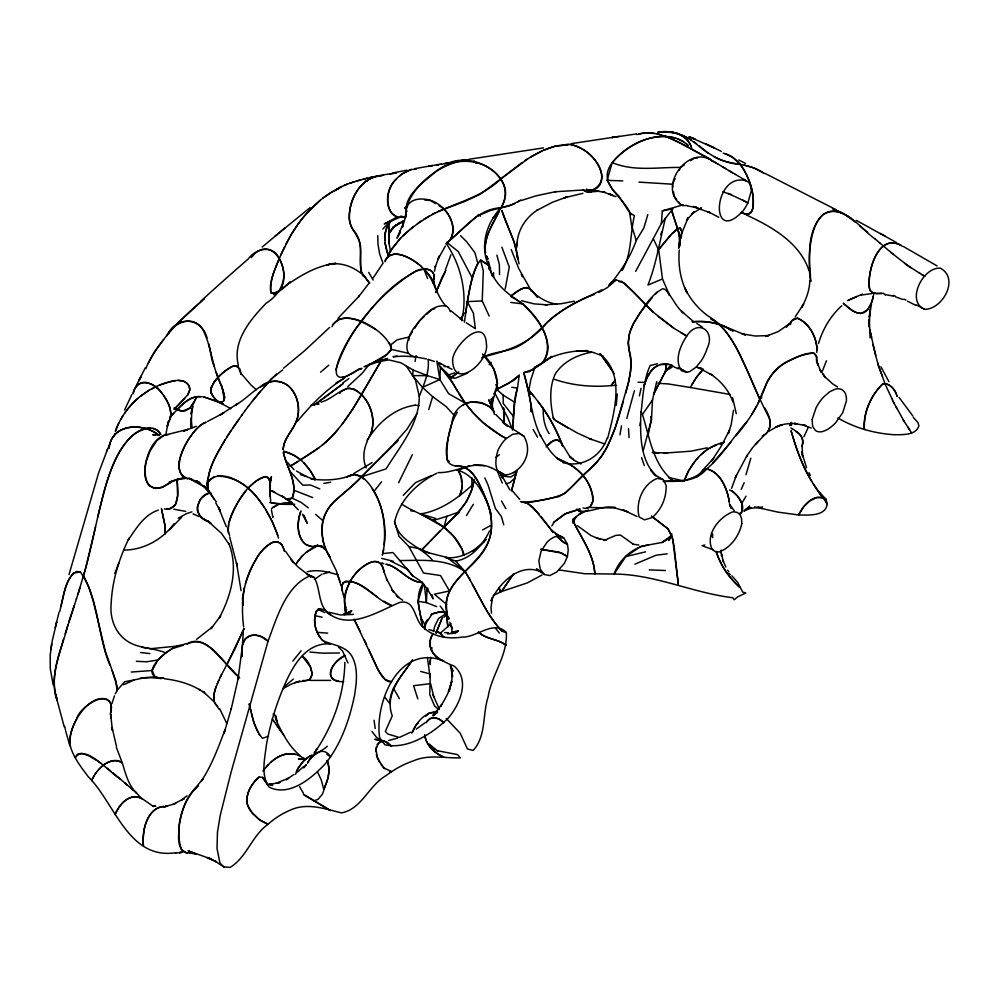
<?xml version="1.0" encoding="UTF-8"?>
<svg xmlns="http://www.w3.org/2000/svg" width="999" height="999" viewBox="0 0 999 999"><rect width="100%" height="100%" fill="white"/><g stroke="black" fill="none" stroke-linecap="round" stroke-linejoin="round"><path stroke-width="1.5" d="M345.279 613.636L345.279 603.421L345.729 611.625C340.959 591.92 353.221 568.144 372.777 561.738A24.163 13.949 -60 0 1 380.419 563.399L382.167 565.359L383.991 570.704M746.016 496.216L741.82 503.371L741.807 512.162L739.26 513.573M243.656 626.96C240.747 604.045 242.757 580.257 255.532 560.402C259.653 550.012 279.945 529.97 284.353 551.286M285.427 551.136L293.606 562.649L291.034 559.552L297.914 566.858L311.051 577.135L306.73 573.813L313.986 577.31C321.241 588.935 317.133 606.368 330.519 614.835L324.85 609.877L317.932 609.365C311.488 619.055 315.384 632.13 322.452 640.384C332.43 645.366 345.442 645.479 351.848 656.131C358.441 668.094 356.543 682.467 354.545 695.404C349.5 719.43 341.333 743.606 325.936 763.049C312.675 777.459 289.498 797.514 269.018 787.037C260.589 774.799 264.81 758.628 266.408 744.867C269.655 726.585 274.95 708.678 281.868 691.445C290.422 670.504 303.646 642.045 330.519 643.905L325.911 642.919C315.796 636.226 312.237 622.24 316.196 611.076L319.18 608.778L324.663 609.79C346.341 632.667 376.935 611.85 399.775 602.434C416.096 598.876 413.786 620.804 423.826 627.809C433.928 637.2 448.763 639.123 461.938 637.112C476.698 637.749 493.818 619.343 506.306 632.517C507.854 655.469 491.52 674.687 488.086 697.052C482.342 714.61 486.413 735.926 473.201 750.424L467.432 748.975L460.227 733.266L446.228 718.468M729.332 502.959C727.996 489.635 720.816 472.452 706.693 468.893L702.559 470.354L701.46 472.652M870.117 337.924L869.28 318.868L869.03 326.885L870.104 309.802L869.292 317.158L871.503 303.958M406.193 211.863C406.506 195.192 429.283 196.915 438.861 204.658C450.574 212.188 459.115 232.193 447.227 242.957M475.387 328.746L473.376 313.112L467.27 301.611C470.142 287.537 471.503 271.691 480.544 260.077L488.261 264.885L492.819 276.598M388.998 243.793L388.786 226.898L389.947 221.328M802.11 446.665L802.709 456.693L801.573 451.798L806.53 467.707M375.999 751.635L376.386 746.69M791.42 425.462L791.495 422.465M241.658 656.53L243.294 632.404M666.483 363.599L665.534 371.278L664.16 374.363M191.883 408.903L191.159 427.959L190.909 418.206L192.095 427.659M344.88 662.312C344.218 694.879 332.717 726.76 314.123 753.358L317.108 748.9L315.659 750.699M388.786 226.923L388.948 242.994M384.752 239.997L385.027 233.042L387.212 226.611L390.359 221.179M341.233 586.251L336.251 570.541L327.784 553.421L329.932 557.017C323.039 547.415 321.403 535.127 322.315 523.613C325.574 501.848 348.526 492.207 361.476 476.798L386.101 468.856C399.912 446.453 419.168 424.25 419.293 396.466C423.726 384.403 429.558 372.964 428.171 359.715M436.7 606.643L426.398 602.597L427.147 588.349M405.232 217.894L406.118 211.488M458.366 392.782C469.955 411.863 486.388 428.209 506.306 438.499L503.896 441.009A22.39 12.925 -60 0 0 497.814 450.761C484.802 496.878 542.157 468.306 523.926 436.238L519.33 433.429L512.737 434.253L506.306 438.499L501.698 436.076L483.154 422.777L473.101 412.837L465.147 403.072L448.613 393.668L439.86 379.52L440.397 366.858L437.55 362.2M430.07 676.81L427.335 657.342M512.724 428.271C513.823 414.76 513.274 400.774 517.532 387.799L519.23 375.262L508.491 383.404L495.417 389.972L497.839 390.384L503.059 395.055L514.66 402.247L512.662 430.057L507.942 418.119L494.78 393.057M430.082 676.91L430.219 674.013L420.591 671.403M504.008 422.977L503.521 407.767M656.718 381.618L652.509 400L651.46 419.468L647.876 436.113M408.928 339.997L409.091 337.05L412.225 332.105M489.185 316.046L482.23 300.961L483.304 270.929L480.544 260.077L488.436 265.309L492.507 276.286M681.718 233.554L681.768 232.792M433.941 279.345C436.288 267.158 420.154 266.858 413.324 272.764C391.246 284.64 374.313 303.783 359.815 323.851C347.465 335.976 313.798 400 359.528 368.868M663.136 479.557L657.379 478.371C642.832 483.891 635.227 502.522 639.198 517.045L644.542 519.88L652.047 517.607C661.5 509.79 666.633 497.465 666.108 485.264L663.136 479.557L656.131 475.574L650.649 470.054L655.819 475.786C640.247 459.865 640.122 435.539 640.821 414.672C642.894 398.226 643.269 380.619 650.187 365.484L657.592 363.773M211.126 389.685L211.201 388.574M679.57 245.742L679.208 234.365L671.54 209.615M492.07 409.665L492.907 397.103L492.032 401.386M516.833 247.24L517.145 242.807L516.945 244.967C517.345 230.482 525.636 217.42 537.762 209.827L537.075 210.252L552.547 202.21L567.095 196.915L564.098 197.877L582.904 193.307M816.658 359.677L816.857 356.88L813.636 353.022C795.104 355.107 775.449 365.11 766.757 382.43C760.364 402.222 749.487 420.129 735.913 435.839M809.827 280.632C809.602 290.047 806.243 299.076 801.772 307.267L803.646 303.996L795.254 316.795M433.891 279.545C436.051 264.623 418.144 268.731 410.714 274.238C376.923 296.79 348.264 330.819 335.851 369.792M679.919 244.243L679.969 242.707M635.689 271.328L661.388 223.489L662.362 210.851L683.204 204.807M429.995 663.548L430.319 659.74M430.07 664.597L430.669 657.317M679.27 250.087C677.996 265.01 680.381 279.72 687.087 292.969L685.002 288.112C689.984 299.213 698.626 309.153 708.066 315.984C723.626 325.087 733.041 340.846 740.946 356.518C750.249 377.172 758.778 398.139 769.317 418.169C771.99 424.75 769.068 433.379 762.274 436.001M666.208 363.624L665.534 371.278L653.621 394.205M616.258 405.294L617.295 394.018M111.139 714.997L110.814 718.256L110.702 714.21L112.388 730.431L112.113 727.509L116.446 746.353M238.049 679.145L242.507 645.104L245.167 639.16L249.812 635.776L255.195 634.989L261.563 636.838L268.007 641.283L230.931 772.814L220.267 815.246L217.457 832.204L217.02 848.463L219.992 863.136L223.863 866.932L230.145 867.394C246.915 857.192 251.91 835.651 268.007 824.312C274.45 818.418 281.968 813.686 290.01 810.239C306.98 802.259 324.85 808.878 341.533 812.886C361.85 809.028 368.768 785.514 385.789 775.786C394.193 769.517 403.384 764.173 413.374 760.876C428.484 754.183 444.742 758.353 460.352 757.841L457.542 754.607L436.451 750.536M416.883 413.698L406.955 429.208L393.943 444.018L361.476 476.798C353.109 485.289 344.156 493.081 335.027 500.724C319.98 513.673 318.494 537.287 328.147 553.858M165.859 434.69L168.044 422.365L169.643 420.092A18.207 10.514 60 0 0 170.454 410.964C169.318 395.442 141.808 366.621 133.167 393.044M816.633 362.013L816.333 355.619L814.247 353.334C804.782 352.123 796.028 357.967 787.599 361.576C770.379 369.343 764.447 387.899 757.879 403.958M55.22 627.597L56.731 621.878L52.26 640.784L50.2 655.069L50.275 668.643L53.159 684.989M270.03 494.105L270.08 482.017L268.719 478.321L266.134 476.535C246.453 482.28 235.639 504.008 229.121 522.027M419.293 396.466L415.559 380.382L412.612 375.587L413.224 370.042L400.811 362.762L388.948 359.902L375.674 362.15L387.6 358.516L363.986 366.733M733.516 410.214L731.118 424.825L728.308 433.616L729.57 430.07L720.966 446.615L711.35 461.463M179.033 464.448L179.345 461.675M383.591 549.2L383.092 553.558L393.007 552.547L412.687 575.824L419.78 580.469L427.085 588.486L433.116 598.876L431.818 594.53M384.091 544.83C386.138 522.127 381.743 496.078 364.96 479.445C360.239 474.662 352.447 472.627 346.79 477.023M191.771 408.703L191.134 414.16L193.094 405.919M424.937 629.52L425.861 621.89L427.609 619.405M211.563 494.717L208.741 492.107C204.021 473.551 216.546 455.469 225.037 439.747M270.904 480.394L271.403 476.635L270.529 482.617M639.947 425.624L640.359 422.602M465.696 312.937L467.27 301.611L482.23 300.961M464.398 322.128C467.307 302.173 469.567 281.793 477.797 263.174L474.925 252.697L466.558 241.633L460.564 235.677M573.139 523.301L573.688 519.443L573.688 523.376L572.889 519.542L573.663 522.377M110.702 712.811L111.526 707.23L110.34 702.547C101.136 692.457 87.2 703.833 81.119 712.275C74.55 721.128 69.88 731.705 69.593 742.844C71.965 755.619 80.557 766.433 88.199 776.635C115.06 803.296 128.334 860.226 175.899 852.696M269.718 496.153L270.092 482.367L268.793 478.546L266.296 476.635C258.741 477.16 253.421 483.391 248.202 488.186C237.737 479.045 216.808 468.331 207.068 483.528L207.155 484.602M415.134 361.451L416.021 355.582M505.207 288.973L509.278 267.033L501.898 247.215M816.757 352.447C817.981 339.21 810.102 323.414 797.527 318.219L794.217 318.594L791.745 320.929L790.371 324.588M228.559 524.512L227.922 529.807L229.62 535.564M50.799 649.462L51.673 643.98M178.796 464.572L179.271 461.563M665.546 217.794C659.815 240.284 656.53 263.286 647.964 285.052L662.474 278.946L658.766 250.299L653.483 239.073M283.179 449.538C283.916 437.15 294.955 428.896 297.702 417.045C300.037 405.457 296.653 392.395 287.075 384.952C279.47 380.007 268.294 379.595 261.463 386.101M720.729 552.634L721.128 550.299M328.459 776.211L329.071 767.906L327.148 760.601M619.929 434.84L621.503 425.849M720.716 552.722L721.128 550.324M168.044 422.365L167.32 426.448L168.769 422.29M283.179 449.637C283.404 438.561 292.495 431.256 296.216 421.478C301.049 409.627 298.139 394.817 288.711 386.064C268.669 370.841 251.96 395.916 235.851 404.907L237.962 403.446L219.605 415.284L223.764 412.887L207.455 421.478M431.468 650.499L431.968 647.689M434.528 271.191L435.514 265.884L435.202 267.095L439.41 255.894L437.849 259.453L445.329 246.066M528.771 390.671L530.769 379.857L535.139 366.833L532.954 369.48L523.788 372.627C526.635 385.689 531.143 398.251 531.331 411.85M207.917 478.971C204.857 487.687 211.176 495.354 216.296 501.735M514.66 402.247L517.37 388.024L511.75 387.287M108.978 448.251L109.39 446.141M681.355 236.189L681.543 235.289M384.977 261.775C391.021 245.941 412.674 258.604 421.166 266.408C427.385 272.59 434.203 279.583 435.651 288.586M403.184 223.614L402.435 227.173L406.281 214.36L405.132 217.757L405.656 215.309M433.803 280.707L433.291 283.192L433.753 281.106M345.642 613.623L346.528 609.253L345.542 613.486M801.885 446.378C805.681 438.024 798.213 432.255 791.87 428.559M60.689 607.33C64.298 595.154 64.585 578.483 76.673 571.403L80.469 572.127C99.151 599.238 97.253 635.139 109.853 664.997M224.263 399.363L222.34 388.386L216.259 372.315M447.077 612.125C441.471 581.793 473.551 570.404 485.539 547.789C493.756 533.503 492.757 516.146 486.85 501.248C480.844 488.786 476.885 472.465 462.937 466.483C457.829 466.058 451.511 466.645 448.114 461.95C443.319 449.188 449.475 435.139 452.048 422.402C454.07 400.749 481.418 394.78 493.856 411.526M133.204 393.731C135.427 376.71 155.981 381.968 162.038 393.519M679.657 242.595L679.844 241.721M59.815 611.338L60.552 607.879M114.336 435.764L114.773 433.766M60.852 606.493C63.624 594.88 65.509 582.167 73.639 572.877L80.469 572.127M511.388 490.946L517.07 470.379M746.003 474.7L750.848 458.179M95.517 526.923L85.677 568.106L77.972 594.23M461.6 320.691C467.982 294.63 461.338 265.771 446.403 243.756M466.521 501.923L471.953 489.11L474.175 479.22M639.41 395.866L641.096 388.299M801.972 445.941C804.12 440.159 801.373 433.866 795.766 431.443M679.607 245.579L678.796 247.814M55.732 625.686L59.066 612.187M283.991 497.077L285.926 499.075L292.145 498.076C298.002 482.167 286.376 467.42 283.329 452.247C286.376 467.12 297.527 481.493 292.782 497.165L290.01 499.625L285.826 499.013L281.918 495.741M300.524 511.975C295.829 524.163 297.09 546.528 314.198 546.778L316.646 545.953M634.365 390.809L626.773 418.481M643.418 449.962L651.46 419.468L650.686 416.745M97.69 517.157C104.708 489.897 109.89 460.302 129.346 438.661C136.164 430.357 151.935 422.477 160.177 433.254M412.575 659.765C401.548 676.311 384.078 694.405 392.27 715.833L385.339 731.405L387.774 733.99L398.826 737.324M873.813 293.893L871.815 302.123L867.656 309.765L861.038 313.511C853.845 313.012 848.7 307.854 843.506 303.471M511.725 490.272L516.545 471.565M387.699 257.243L391.708 248.813L401.061 237.575M625.836 393.007C628.933 380.407 632.792 367.332 630.194 354.295C626.785 344.031 628.421 332.842 633.553 323.439C641.695 311.076 649.038 295.954 662.662 288.773L664.81 289.198C672.177 296.341 675.686 306.868 683.94 313.511L681.493 311.151L693.169 321.328M111.963 703.596L114.46 695.866M244.405 587.312L242.457 598.276L242.944 605.094M110.265 714.422C117.283 683.94 79.833 704.395 76.411 719.555A34.216 19.755 -60 0 0 70.467 735.239L69.818 745.691L65.659 730.931M873.263 296.653C871.815 302.66 869.692 309.166 864.16 312.612C855.806 315.672 849.187 307.929 843.343 303.246M433.429 631.505L434.94 625.761L438.636 618.456L445.229 614.235M679.283 243.856L681.793 232.08L680.519 228.209L677.659 228.659L671.678 233.903L657.467 251.099M238.574 676.685L231.131 709.327L231.306 708.503L224.038 733.503L224.887 730.007C218.294 747.489 211.875 765.109 201.511 780.793L203.234 778.521M459.627 511.763L446.903 516.283L443.931 527.197L421.903 549.725M494.642 393.906L497.552 383.391L493.731 368.893L482.767 354.146M679.982 240.959L680.194 240.222M680.918 237.787L681.156 236.95M473.938 481.243C470.941 500.299 457.205 514.36 443.931 527.197L420.154 513.698L435.726 518.506L433.279 520.566L446.903 516.283M609.29 285.264C620.554 271.84 630.332 257.205 636.238 240.509L631.73 226.061L629.607 212.637L618.918 196.241L612.699 189.66L607.105 180.357L612.175 162.6C628.808 142.37 665.109 125.325 687.899 145.23M607.654 438.274C614.447 411.7 625.486 373.776 599.899 354.058M301.061 510.851C297.09 521.828 296.116 536.451 305.906 544.68L312.625 546.728L319.168 545.879M643.88 386.551L647.202 376.261M328.259 777.359L322.502 794.068L318.069 799.312L313.786 800.923M109.078 447.727C112.025 423.239 143.531 422.614 158.978 435.252M491.833 404.183L494.38 395.517M623.289 401.723C616.058 425.911 609.44 452.435 589.422 469.53C580.232 476.598 573.451 486.251 564.51 493.506C551.748 499.3 536.475 501.523 522.489 502.21M109.603 445.079C114.011 422.827 144.543 422.964 158.741 435.339M69.006 574.587L98.539 473.164L107.505 449.325M457.38 412.237C448.676 425.799 446.391 443.731 446.965 459.79L449.413 461.563M647.814 214.573L643.831 227.997L636.238 240.509M427.035 591.121L427.897 588.224M403.146 223.851L396.915 238.311M428.733 409.553L432.642 396.653L422.477 387.375L412.612 375.587L406.019 365.622M678.746 245.629L681.743 233.366L681.855 230.694L679.857 228.334M65.172 633.753L76.536 598.651M63.549 639.123C58.142 658.878 49.563 680.232 57.218 700.561L55.757 695.292L64.273 726.985M79.932 587.887L76.349 599.225M643.818 386.388C646.465 378.633 650.024 368.993 658.066 365.459M818.506 343.456C822.814 329.158 830.594 315.734 841.782 305.756M67.882 624.962C62.213 648.376 48.901 673.214 56.643 697.602M790.796 423.064L789.972 425.686L790.896 422.864M68.619 622.602L74.276 605.594M422.29 626.286L417.944 601.286L423.526 583.541M183.254 645.267L172.427 648.551L165.809 652.859C152.984 647.527 138.012 648.851 126.361 640.484C114.623 632.13 109.79 617.582 111.164 603.596C112.163 580.706 119.093 558.653 129.033 538.186L128.371 539.76C136.388 528.196 144.106 514.81 158.304 510.127M367.045 440.272C379.782 423.638 370.354 393.381 349.787 388.199C339.061 389.61 331.631 399.463 321.116 402.098M245.479 583.354C251.024 568.056 257.592 550.799 272.427 542.295L277.784 541.883L281.755 544.667L284.078 549.925M450.899 254.77L445.342 270.067M682.404 231.643L688.174 217.557L686.85 220.005L694.168 211.738L691.52 214.073L701.398 207.954M175.3 408.241L187.924 394.655L189.86 389.598L189.111 385.651L186.651 382.917L184.091 381.318L177.984 380.344M331.968 326.685C343.544 304.071 388.773 331.656 391.321 349.35C385.739 358.591 374.15 361.501 365.222 366.708M731.468 488.561L736.475 475.174L735.264 477.634L746.99 455.544L746.54 456.318L752.622 447.602L763.598 435.814M115.347 431.468L118.756 423.052M216.259 686.388C213.936 692.532 211.376 701.635 217.632 706.355M436.039 632.792L441.508 619.33M436.088 633.191L442.37 617.632M684.465 480.369L688.511 470.941L694.755 461.638M684.153 481.043C690.421 463.099 704.445 446.478 723.713 442.507L719.992 443.906L724.188 442.145M145.916 368.631L147.315 364.847M284.603 246.778C278.396 261.351 269.43 276.461 270.891 292.744L273.364 293.431C280.02 291.77 285.177 286.725 290.085 282.18M660.676 234.653L661.763 231.793M367.507 440.784C363.524 449.338 362.412 459.128 366.183 467.944M187.924 394.655L189.86 389.598L189.186 386.163C182.605 375.574 168.581 382.255 159.453 385.114M435.876 292.595L445.054 272.053M822.439 370.966L826.46 360.701M115.559 430.681C120.08 418.082 128.159 406.855 138.224 398.077M244.006 628.708L234.915 649L220.08 677.547M114.723 573.538L118.781 563.311M295.617 774.237L297.764 768.88L303.346 761.25L310.527 755.556M622.127 270.567C632.067 253.634 629.894 233.903 634.427 215.747L629.607 212.637M803.883 436.813L808.278 427.385M147.69 364.323C160.839 338.349 182.305 317.257 204.483 298.776M242.57 644.605C245.067 632.067 261.089 633.066 268.007 641.283C276.636 618.468 285.814 585.539 310.202 575.786L313.986 577.31M436.101 292.058L441.958 277.472L445.816 270.454M200.924 301.086C216.433 286.888 232.168 272.927 248.052 259.141C255.644 248.601 272.452 244.355 279.295 258.316C275.624 269.418 268.556 280.707 270.891 292.744L273.364 293.431L279.295 290.909L290.322 281.943M196.266 397.415L193.831 403.121L189.91 408.141L185.414 410.826L180.207 410.914L174.013 408.054M385.04 260.564C393.082 246.441 412.987 259.078 421.653 266.858M244.068 628.533L226.985 664.435L239.685 678.059M746.278 180.856C712.986 171.341 709.053 247.602 743.169 210.739A33.816 19.53 -60 0 0 747.851 203.022L751.373 190.584L750.062 184.053L747.851 181.768L735.114 174.276M131.856 394.53L124.638 409.877M406.968 211.413L405.719 208.891C413.861 184.216 437.537 166.096 462.45 160.389M741.233 489.373L744.18 482.717M106.843 450.849L110.277 443.144M412.3 454.782L398.613 482.754M382.242 555.294C387.812 533.528 384.915 507.817 372.215 488.923M147.827 363.736L154.408 351.823L163.536 339.697M217.258 683.666L221.516 674.55M280.731 254.907L291.109 234.615L298.639 223.301A64.311 37.125 -60 0 1 307.068 213.099L320.229 200.349M432.217 634.802C423.339 651.823 441.121 661.001 454.108 666.071C470.442 679.882 459.865 704.695 448.264 718.056C432.517 733.566 407.729 749.887 384.927 744.767L379.682 737.949C374.3 702.584 398.838 643.069 443.793 660.988C432.517 658.928 425.999 643.244 433.079 634.04M218.731 680.456L215.21 689.248L213.786 695.716A22.128 12.775 -60 0 0 214.673 703.034L217.395 706.193M672.864 187.175L672.439 184.203L675.137 178.621M679.195 170.242L680.544 167.445L684.315 164.91M426.473 722.639C429.52 715.284 439.797 717.344 443.793 722.826L438.811 718.955L434.041 717.744L430.082 718.568L426.985 721.415M573.738 520.941L576.398 516.57L572.989 519.418L581.106 512.712M412.55 732.13L415.896 725.374L418.106 723.338M607.33 437.587C601.336 456.331 582.067 468.131 562.737 462.574M665.222 371.591L653.558 394.23M145.317 367.807L136.164 385.901M397.415 237.45L399.113 234.166L397.864 236.563M657.941 383.266L668.281 383.941L690.259 387.487L696.465 377.297L703.346 369.118L697.102 376.423L691.608 384.877M163.599 677.709L160.976 678.496L154.808 676.947L152.248 670.491L157.742 660.002L165.809 652.859M296.266 771.777C299.625 764.772 304.82 758.191 312.063 754.957M241.034 374.225L238.024 366.308L232.467 366.246C223.651 371.915 211.288 379.945 210.976 391.533C213.162 401.161 223.514 404.033 230.794 408.766M285.739 244.555C297.415 221.666 314.797 200.25 338.162 188.686M222.789 403.858C217.195 402.385 213.336 397.327 210.914 392.445L210.964 387.937L214.61 381.755M671.99 534.065L668.568 540.422L670.504 538.349M502.01 206.031C516.97 176.935 476.66 152.922 451.011 162.2M390.172 231.98L391.808 228.983L389.198 233.529M489.56 530.944C482.892 544.805 471.59 558.329 455.719 561.138L445.542 557.454C460.189 559.428 474.1 551.236 484.428 541.52M210.964 387.937L211.501 386.975M381.968 359.578L352.784 408.916L342.27 424.051M551.798 525.936L553.596 523.164M381.793 359.89C363.611 389.31 349.188 422.49 322.202 445.154M611.438 385.277L615.047 380.119M405.719 208.891L407.055 206.568M423.251 583.341C413.549 596.952 420.791 612.874 422.902 627.459M751.71 414.61L756.63 406.243M307.505 763.136C311.563 754.532 323.614 745.129 330.519 756.842L326.823 754.245M648.488 375.549C652.21 366.158 663.211 361.288 672.627 365.609M646.74 377.098L648.226 374.563M120.629 419.605L122.827 415.909M124.763 782.879L136.601 793.031C128.247 785.089 125.562 773.551 122.303 762.911C109.753 755.107 96.191 769.68 91.546 780.669L94.256 775.574M646.678 377.26L648.801 373.713M167.745 334.553C176.461 315.484 201.823 317.133 207.055 338.037M115.247 693.88L116.958 691.033L117.158 686.738L112.225 670.791M466.471 515.546L473.326 504.308M406.118 212.35C404.62 194.655 422.602 183.292 434.128 172.964C454.483 154.67 489.26 157.942 502.809 182.617C510.039 195.267 501.898 209.078 492.907 218.119M513.199 574.35L501.498 591.52L493.306 595.454M195.879 398.663L189.897 408.154L182.517 411.151L174.6 408.379M513.498 573.938L501.498 591.52L527.21 582.941L541.957 575.049M226.711 437.075L241.945 414.972M414.585 328.396L419.28 320.966L424.6 316.159M460.314 319.243L464.423 312.812M223.614 400.886L224.063 400.187M425.124 629.27L425.05 624.837L432.217 613.786L440.646 611.8L446.74 613.124M231.219 430.182C220.255 448.264 205.27 468.394 208.192 490.571A19.243 11.114 -60 0 0 210.115 493.656M373.139 277.997L382.455 264.036M671.54 535.439L662.087 542.494L668.493 538.436L662.337 542.395L640.883 546.366L625.761 556.605L614.11 574.025L584.502 573.701L558.691 569.88M412.375 660.277C403.771 673.963 389.96 686.201 389.797 703.521L384.603 696.99M614.073 381.443L611.213 385.602C592.207 387.337 572.589 385.602 554.507 379.345M232.767 427.947L238.811 419.355M747.115 421.403C726.648 443.756 708.378 483.029 673.401 480.956C652.934 464.985 649.787 437.712 642.432 414.473L652.509 400M367.719 439.647C378.896 423.464 370.766 398.526 354.32 389.123L347.215 388.311L341.196 391.396L339.623 393.494M295.829 564.323C300.824 556.206 308.154 549.587 316.97 545.891M609.015 285.102L610.489 283.004L616.183 279.87L624.712 283.354L652.846 311.888L673.925 328.296L686.763 336.014C697.764 318.644 715.858 330.719 707.155 348.401A30.557 17.645 -60 0 1 701.498 360.439L696.216 367.058L689.747 371.566L686.763 372.315L681.543 370.779C674.075 360.077 680.344 345.729 686.763 336.014L680.606 332.48M611.675 384.927L611.213 385.602L615.034 385.389M124.763 413.062C136.326 396.216 154.77 384.016 175 380.794M168.144 422.302C174.213 413.948 168.519 402.959 163.511 395.504M241.546 415.534L245.105 410.589M520.916 200.087L511.426 204.995L500.761 207.78C486.6 223.464 479.682 245.08 488.436 265.309M493.743 394.056L496.915 389.735C498.876 376.723 492.907 362.575 482.642 354.47M296.004 563.973L302.547 555.581M123.776 550.087C143.194 550.187 162.687 539.497 173.951 523.788M251.248 257.705L253.709 254.42M95.042 774.262L96.616 772.152M370.454 435.414C380.906 420.317 396.578 407.667 415.222 405.207M346.216 612.2L344.368 614.647L351.773 610.801L344.156 614.198L350.624 612.474L343.069 614.373M307.767 762.687C311.788 754.158 320.954 752.197 327.285 746.253M245.03 410.689L248.689 405.894M248.364 406.318L260.202 391.271M369.518 282.617L358.566 296.74L359.265 295.966L338.037 318.281M303.783 767.894L306.169 764.772M252.035 401.523L271.303 378.821L282.667 369.917M391.108 230.794L396.103 224.7L392.407 228.247L399.4 222.989L392.707 227.597M292.857 661.051L301.149 650.799M203.297 778.358L194.693 788.948L198.027 785.876M661.388 223.489L672.864 208.803L662.362 210.851M658.878 249.176L671.041 234.64L677.572 228.671L680.519 228.209M369.705 363.848L362.225 373.239L347.777 386.625M374.163 491.121L381.556 481.843M168.556 333.092L172.702 327.909L201.798 300.874M304.208 767.269L305.969 765.084M401.486 503.983C414.26 512.499 430.969 517.395 443.931 527.197L456.131 514.81L465.571 503.096M489.235 364.71L491.121 362.375M262.912 770.978L264.248 769.317M678.496 248.177L679.208 247.302C682.292 234.653 674.6 222.615 671.765 210.664M377.098 744.68L379.682 742.045M246.266 490.472C237.05 502.647 227.185 517.145 228.384 533.054M170.142 417.195C178.771 408.191 188.112 395.055 202.235 396.765M177.035 409.89C183.179 403.384 190.959 395.554 200.699 396.69M546.128 446.84L553.409 440.522L558.154 440.147L561.962 443.444L562.487 445.941M166.521 336.126C173.576 322.078 194.156 313.561 203.371 330.681C212.025 348.376 212.437 368.993 221.865 386.613M97.865 770.566L99.912 768.343M453.708 633.191L455.332 631.243L454.22 632.33M731.081 441.883L712.786 462.899M463.211 405.369L465.147 403.072L472.927 401.898L482.167 403.346L489.435 406.343L493.943 411.65L494.33 414.423M433.366 715.122L441.708 704.582L440.584 706.418L444.443 699.987L447.739 693.668L451.86 681.281L449.038 691.458L451.935 679.258L451.923 669.68L452.547 676.585L450.399 665.297L453.084 671.166L450.437 666.133M788.186 325.012L792.007 320.517L797.577 318.231C809.665 323.489 816.458 337.437 817.182 350.112M252.435 256.019C275 230.607 296.154 281.094 275.524 294.118M421.353 550.324L440.159 530.981M263.948 769.667L268.569 764.56M670.991 365.359L665.534 371.278L671.078 365.209M198.289 785.601C181.868 801.223 174.363 827.796 181.418 849.487L185.764 852.696L193.906 853.071M169.58 529.695L181.718 517.195M297.327 421.416C310.989 404.97 326.223 389.248 344.555 378.047L335.989 383.154L337.812 382.043M696.44 459.627L698.551 457.23M713.848 457.979L702.559 470.354M170.017 417.345L173.564 413.336M388.611 342.682L390.759 344.867L391.321 349.35L386.7 354.558L370.292 364.26M263.961 386.813L276.473 374.088M260.614 387.113L262.038 385.527M338.186 429.208C325.512 445.654 307.217 455.669 289.96 466.433M652.409 297.39L639.635 313.374L633.691 323.152L629.557 332.979L628.196 343.082L630.993 361.463L630.494 371.616L628.496 382.442L615.434 427.272L606.843 447.589L601.573 456.306L595.766 463.336L571.366 487.212L565.097 493.069L558.99 496.578L531.955 502.047L526.248 502.697L521.028 501.685M655.332 294.143L657.28 291.983M740.022 514.41C747.027 506.755 738.785 495.829 732.08 491.021M755.419 444.268L758.191 441.208M786.288 327.247L789.485 323.763L778.146 331.656L765.621 336.388M696.328 477.385L701.373 471.928L706.693 468.893C720.816 471.928 726.835 488.961 729.407 501.623M184.69 398.464L174.013 409.403M266.121 767.132C273.664 758.004 285.764 750.599 297.864 755.019M283.541 687.262L293.331 679.108M434.028 715.321L437.15 712.037L433.067 715.846L437.487 711.85L433.191 715.159M382.867 228.983L390.497 221.004C383.117 230.694 384.041 243.694 387.949 254.595M403.259 495.354L415.522 482.617L431.506 475.512M451.048 623.701L440.596 632.966M473.176 551.398L486.451 539.385M700.636 455.044L707.979 448.813L715.396 445.392M402.772 235.901L408.166 230.944M450.649 378.459L458.803 371.878M101.024 767.257C106.281 762.187 115.784 757.467 122.303 762.911L116.371 747.439M262.537 777.359L268.007 785.289L262.537 777.359L259.103 777.06C250.287 784.727 242.607 798.176 249.588 809.502M519.23 375.262L514.248 380.032L497.465 389.148M448.626 619.43C434.702 582.892 480.294 567.994 489.56 538.449C494.43 523.014 489.797 506.843 483.304 492.657C477.934 480.781 471.116 465.084 455.532 466.009M279.295 258.316C288.923 275.899 282.405 292.857 266.121 303.246C250.424 319.555 232.08 341.121 238.386 365.372M396.603 179.033C384.228 187.787 383.179 217.732 402.098 217.32M399.762 176.061L401.873 174.076L411.426 169.405M546.903 445.691L550.948 441.92L556.031 439.86L560.414 441.371L569.567 456.081L573.601 459.927L569.555 456.393L574.462 460.502L580.706 463.611L577.734 462.949L581.455 463.648M196.316 787.362C185.664 796.952 181.568 811.625 179.308 825.324C178.734 834.265 175.861 849.924 187.238 852.921M425.861 716.196L429.17 713.136L433.504 712.462M259.103 777.06C251.161 783.94 245.067 794.367 247.615 805.182L252.485 813.498L260.702 820.604L268.007 824.312L258.704 819.292L250.137 810.551M514.622 478.321L509.915 482.629L506.031 483.866M332.854 324.338L338.224 319.48C351.598 315.11 364.66 322.902 375.711 329.57M426.723 314.235L432.03 309.428L434.802 308.753M744.48 510.776L749.687 506.093L743.88 511.076L751.36 507.604L747.439 508.691M213.898 382.455C219.817 375.537 226.124 367.857 235.389 365.609L239.835 368.906L241.246 374.425M310.926 478.946C325.424 481.006 340.272 480.057 353.908 474.375L361.476 476.798L398.114 440.459M303.721 766.47L297.59 771.94M329.608 327.447L304.745 350.612L283.516 368.244M451.81 377.222L456.318 373.264M553.521 522.465L566.346 513.211L580.219 509.04M616.183 279.87L607.355 287.587L598.876 292.482M580.981 512.787L578.833 514.635L583.553 512.287M320.567 372.202L328.796 365.159M409.228 230.02L421.665 220.742M553.471 522.564L564.173 514.335L579.507 509.178M262.175 247.053L285.202 227.822M706.693 468.893C695.679 482.242 678.608 481.406 663.186 481.406L673.401 480.956L668.531 477.497L684.502 481.118M471.94 485.327C457.629 498.239 440.984 510.464 421.541 513.736M275 236.276L277.497 234.203M278.559 233.316L310.127 207.605M502.272 177.772L522.102 162.55M387.724 223.913L395.392 218.157M425.537 722.464L416.283 729.058M271.079 762.125C277.535 756.093 286.638 751.922 295.529 754.52M448.626 241.196L476.748 216.383L490.222 210.552L508.916 205.906L514.635 203.509M511.151 295.966L520.804 289.061L526.91 287.437L531.73 290.384L537.499 297.215L531.73 290.384M170.929 482.042C133.117 509.577 140.921 435.826 168.481 434.553M390.759 344.867L397.215 339.797L409.091 337.05M187.063 795.791L181.294 800.099L184.216 798.676L172.964 804.307M413.549 226.511L400.324 238.286L389.697 252.085A9.153 5.282 -60 0 0 387.475 257.705M314.872 404.67L343.394 383.541M510.614 296.303L516.396 291.783L523.401 288.062L529.482 288.087L531.106 290.684M443.843 617.182L447.065 614.697M140.222 396.391L149.163 390.259M500.761 178.971C481.605 197.665 455.069 202.797 432.005 214.56M333.903 191.371L338.599 188.087L347.34 184.091M271.591 508.441L279.158 503.933L291.883 502.472M393.943 444.018L397.515 441.358M322.789 198.139L331.368 192.195L339.635 188.024M313.948 405.344L341.733 384.54M294.006 774.45L286.189 779.744L288.561 778.171L276.273 783.216L279.97 782.479L269.243 784.44L272.665 784.128L270.329 784.115M164.448 435.052L156.905 440.559L150.112 450.861L146.054 461.713A35.627 20.567 -60 0 0 149.176 485.639L155.232 488.424L162.25 487.462L171.029 481.968M322.09 574.05L314.51 579.37M348.913 378.559L342.532 383.166M495.779 457.367L499.325 454.807M306.293 552.335L317.57 545.716M447.115 242.682C463.998 229.47 477.197 209.041 500.761 207.78M319.318 447.502L300.512 459.752L294.193 455.394L283.816 451.361M450.387 378.047L452.847 376.311M532.954 369.48L551.773 356.481M445.866 243.906C459.278 234.715 451.823 212.15 439.085 205.869M417.482 223.589L429.782 215.809M343.644 656.443C337.312 660.601 330.07 666.333 330.369 674.675L331.843 678.084L334.478 680.032L338.511 680.956M537.337 366.496L551.898 356.581M186.925 644.13C209.203 633.229 223.589 665.022 238.324 676.598M690.609 160.689L694.38 158.154L697.464 157.979M289.66 283.129C303.546 273.576 318.931 265.309 335.901 263.299L327.148 264.847C338.936 261.663 351.361 265.796 360.739 273.127M290.759 465.909L297.827 461.488M336.126 189.685L341.783 186.401M423.638 219.455L435.289 212.812M456.131 514.81L458.666 513.199M372.115 462.612L354.133 473.301M392.507 227.71L403.359 221.004L398.788 223.651L403.796 221.641M768.768 431.331L777.971 425.999L782.392 424.687L775.873 427.122C782.279 423.813 789.672 423.151 796.765 423.726L794.13 423.414L806.081 425.674L803.271 425.037L811.25 428.096M763.224 435.651C773.763 430.057 770.379 415.959 764.635 407.992M517.47 202.135L520.192 200.437M360.202 368.506L345.279 376.973L342.545 376.998M196.591 639.31L212.612 626.798L211.039 628.671L220.642 615.871L219.443 617.607C231.381 595.154 238.624 567.707 228.734 543.231M530.419 157.18L541.72 151.136M213.973 476.86L209.415 480.057L207.068 483.528L207.879 489.073M515.759 473.901L510.676 477.023L501.448 475.974M524.75 160.652C537.487 152.922 551.66 144.218 567.12 145.18M187.4 643.668C203.309 634.365 216.845 655.119 226.985 664.435M410.589 732.242L399.887 737.187M527.822 158.779L480.357 194.156L464.91 201.398L437.562 211.738M667.569 369.867L671.965 367.22M404.732 208.217L407.33 206.718M170.167 482.717L174.463 480.344L169.256 482.092L182.979 478.109L177.223 479.37L184.89 478.583M395.329 218.107L384.24 223.938L400.274 217.133M345.304 655.506C332.33 659.902 320.941 683.054 343.619 681.58M178.209 518.244L186.226 513.761L191.895 511.813M482.629 529.957L490.546 525.536M282.58 688.948L290.934 684.29L299.7 680.918M151.811 388.886L155.682 386.888M481.893 357.879L484.59 356.393M436.838 473.264C417.22 482.792 399.75 499.937 394.655 521.653L398.951 536.238L408.891 546.578L423.501 573.014L440.534 575.524L449.5 590.983L434.34 594.218L446.703 604.445M847.552 300.649L856.905 296.453M404.595 208.154L406.918 206.893M437.038 712.337L433.441 714.297L437.512 712.312M272.652 507.442L279.158 503.933L290.209 502.372M601.91 289.86C582.879 299.4 562.562 307.605 546.915 322.577C529.957 343.956 508.029 350.574 482.942 357.08M536.5 366.109L541.92 363.211C559.315 341.371 532.005 306.318 511.126 296.828M848.176 300.299L862.512 294.118M605.619 539.76L615.896 535.339L620.529 535.114L633.266 544.18M209.753 492.819L205.132 495.179L200.562 499.125L197.165 507.242C196.616 515.659 204.533 519.855 210.889 523.201L207.967 521.191L221.453 533.279L229.246 544.53M482.317 357.667C493.506 351.311 507.142 352.272 518.406 346.191C533.016 338.649 542.869 324.887 555.856 315.172C567.569 306.418 580.569 299.138 594.43 294.455M700.424 208.416L698.488 209.353L701.098 208.267M467.832 373.014L455.432 378.184L451.735 377.747L440.397 366.858L453.009 383.504L465.147 403.072M360.464 369.018L361.938 368.331L359.515 369.455M123.851 684.69L134.278 679.894L145.392 677.572L154.808 676.947M422.477 387.375L439.86 379.52L436.838 361.026M205.981 422.115C191.308 427.522 163.586 473.588 189.785 478.921M543.493 150.362L554.682 146.366L566.008 145.005M273.763 294.717L276.136 293.694M488.536 268.893L490.621 267.982M634.877 564.198L656.031 555.219L667.145 553.821M469.43 465.759L458.678 470.167M588.673 510.014L583.99 511.975L579.77 511.351L577.385 509.64M837.811 417.957C855.119 428.109 874.887 433.566 894.867 434.777C902.959 434.602 915.846 435.377 918.905 425.949L917.956 422.565L913.336 417.47M196.291 426.298L183.591 431.118L187.924 429.37L166.683 434.69M383.304 741.008L387.437 742.294L391.62 746.428L383.953 740.896L378.434 743.044L376.024 749.163L377.36 757.991L383.766 767.831L391.62 771.665L389.485 771.428M397.614 738.149L388.661 740.471M344.143 185.29L353.933 181.855M549.325 358.067C561.5 352.809 574.737 350.424 587.961 350.674L576.56 350.986M449.313 374.725L454.632 372.814M347.065 476.848L353.908 474.375M452.397 632.979L458.341 630.893L452.734 632.567L457.467 631.743L451.273 632.467M268.007 736.438L262.512 738.286C253.871 728.97 252.335 715.521 249.113 703.758M205.757 422.527C198.052 425.075 193.344 432.48 188.911 438.811A40.834 23.576 -60 0 0 181.643 453.721C178.409 461.813 176.686 475.886 187.462 478.846M349.638 183.254L360.901 179.783M183.766 644.405L186.313 643.568M431.081 614.435L439.385 611.775A56.269 32.48 60 0 1 445.317 612.225M521.328 200.512L536.063 195.816L556.043 191.596L554.969 191.771L582.817 189.997M562.649 145.217C583.391 138.749 618.443 176.486 592.644 189.985A26.461 15.272 60 0 1 586.313 189.398M210.764 492.544C195.305 494.98 192.357 518.568 208.991 521.478M356.156 181.156L367.07 178.234M636.775 134.54L645.167 132.904L654.432 133.454M323.551 573.813L329.807 572.002M175.649 803.508L164.048 806.967L166.845 806.218L165.047 806.355M704.757 544.967L702.097 545.704L713.373 549.85M178.509 479.445L179.808 479.095L174.962 480.257M444.293 163.686L457.092 161.226M766.683 336.114L768.793 335.564L755.344 336.026L742.045 333.866L745.479 334.94C728.096 328.334 711.513 318.918 692.17 321.815M312.625 546.728L315.185 546.053M707.155 447.814L691.046 451.173L664.185 453.121L667.494 453.009M363.299 179.183L374.15 176.586M625.761 556.605L645.516 551.848M310.976 405.107L316.096 403.883M591.695 352.235C577.559 354.645 563.611 361.388 555.444 373.626C548.751 387.724 550.287 403.883 553.496 418.681M861.288 295.03L871.752 293.606M369.93 177.56L383.703 174.763M436.8 165.409L438.723 164.972M441.408 164.348L448.801 162.625M563.286 145.017L569.105 144.393M747.639 508.766L762.549 506.968M432.592 165.459L428.496 166.396L441.271 163.923M592.519 191.533L589.685 192.158A20.267 11.701 -60 0 1 583.166 189.635M307.093 571.803C317.37 569.08 328.184 571.89 338.124 574.924M574.425 301.198L560.938 303.758L545.154 304.82L547.14 304.857L533.99 303.846L521.59 300.711M406.88 170.167L393.131 172.939M294.817 682.642L309.453 679.919L312.138 674.15L310.402 666.945L302.285 656.181C310.452 660.814 318.606 682.517 303.159 680.444M163.499 678.021C133.516 678.121 170.23 643.431 183.566 644.954M714.11 445.666L716.608 445.179M134.278 679.894L124.638 681.768L116.995 690.471L116.009 681.218L105.357 651.448L93.257 601.161L89.011 587.3L83.566 575.474C92.695 544.642 97.452 512.712 106.918 481.98C114.036 460.601 124.825 430.994 150.474 427.947M364.872 181.506L367.195 181.056M175.599 853.059L182.954 852.097L179.283 852.684L181.381 852.484M462.013 160.464L468.456 159.665M638.923 133.878C656.693 129.758 673.476 139.398 688.586 147.477M686.95 205.469L682.792 205.632C655.993 190.197 686.575 144.855 711.238 160.065M432.018 165.584L414.585 168.706M323.851 483.391L330.694 482.255M157.742 660.002L146.741 661.788L136.351 661.301M436.301 632.479L438.698 632.092L443.793 637.162L440.022 632.842L436.014 631.855M469.343 159.228L543.493 147.889M616.595 136.788L570.916 143.706M221.316 402.147L222.065 402.035M473.451 465.172L484.353 465.721M619.243 136.376L611.838 137.537L636.438 133.928M383.166 174.862L396.478 172.977M397.227 356.106L392.969 356.73L403.296 356.119L416.92 356.893M389.835 173.851L395.479 173.039M179.395 645.866L151.011 648.676L141.771 647.24M610.689 282.817L613.448 282.442M618.968 281.693L621.74 281.318L633.653 292.033L652.959 311.988M662.774 132.318C672.752 130.557 682.617 134.803 690.996 139.86M593.281 191.771L599.063 191.134M591.795 191.746L588.261 192.195L583.266 189.785M438.099 472.564C456.381 473.489 473.489 459.078 491.583 468.007M657.579 132.243C670.604 129.87 687.749 133.816 691.67 148.252M464.547 160.002L469.155 159.653M455.819 633.079L447.427 633.878M301.511 758.99L298.689 759.315L303.833 759.277M611.013 506.98C599.999 506.505 589.635 512.887 578.883 510.964L576.935 508.978M615.958 385.289L614.81 385.402M587.1 507.579L589.785 507.292L592.744 501.585C593.206 480.057 575.262 464.822 556.593 458.179L562.599 461.663C551.885 456.168 546.003 445.329 540.334 435.252L540.646 436.088C530.669 416.009 530.394 393.506 523.788 372.627L529.445 371.616L541.92 363.211A41.146 23.764 60 0 0 547.989 347.902C547.302 330.132 534.627 315.971 522.852 303.921C510.814 295.966 498.164 287.4 491.995 273.813M437.462 711.113L428.658 713.361L423.726 716.583A25.412 14.673 -60 0 0 411.725 733.191M662.075 132.343C673.513 130.182 687.1 135.215 691.296 146.791M353.484 614.385L340.684 614.959L328.833 612.262M152.248 670.491L131.269 672.04M379.583 175.687C359.84 178.534 348.351 200.424 349.375 219.031A40.347 23.302 -60 0 0 352.822 229.62C365.721 242.295 356.98 260.739 362.699 275.524L365.634 277.61M660.277 364.435L668.618 364.485M217.357 476.173C249.975 476.511 269.618 510.664 278.496 538.099M134.54 796.765C124.925 797.402 118.694 806.593 115.072 814.61C118.918 804.17 130.632 791.895 142.37 798.85A146.816 84.765 -60 0 0 137.4 796.952L135.777 796.865M402.235 217.432L405.844 217.208M140.172 678.234L150.512 677.659L160.976 678.496M658.978 131.968L665.371 131.606L677.659 133.629M924.749 309.378C943.093 309.066 959.515 278.384 940.371 268.182C922.939 266.708 905.531 301.511 924.749 309.378L916.308 304.87M422.527 582.142C408.216 582.679 399.85 567.245 386.788 564.373M339.373 653.009L322.265 653.159L309.927 652.022M883.591 293.356L876.385 293.531L872.839 292.782L870.129 290.547C865.259 273.751 878.87 230.245 902.234 246.216M330.657 680.381L310.452 680.419M652.247 452.522L656.168 452.609M652.784 452.497L657.005 452.784M294.705 504.258L275.374 503.571A173.376 100.1 60 0 1 271.391 502.897M591.008 507.529L615.147 507.929L614.36 507.804L627.884 511.838L622.477 509.665L637.087 516.471M654.183 452.435L658.179 453.009M506.306 632.517L502.347 631.393C485.814 614.397 477.497 591.495 465.147 571.628C445.729 558.016 422.077 560.451 399.762 560.551M416.308 169.006L410.402 169.705L403.209 173.152A27.51 15.884 -60 0 0 394.393 181.144C387.088 190.397 384.927 204.096 392.257 213.961L397.14 217.32M680.544 167.445C657.667 167.12 634.015 171.766 612.175 162.6M513.561 472.602L516.595 472.577M813.298 483.753L827.272 503.996L825.948 499.238L823.925 497.877L816.508 497.564L809.615 500.974L803.346 507.167L798.701 514.972L777.959 512.137L754.557 506.88M675.961 138.199C651.91 131.806 625.249 145.067 611.051 164.373C597.165 185.09 624.875 197.19 630.844 214.822M444.105 366.558L448.788 366.583M412.612 375.587L427.422 375.661L439.86 379.52M292.407 504.395L283.591 504.32L269.742 502.547M444.705 632.642L448.451 632.667M381.743 175.924C360.914 176.373 348.514 199.975 349.363 218.868C350.149 229.595 360.04 236.576 360.627 247.302C360.926 255.557 359.815 263.836 361.101 272.053L369.093 282.729M692.407 321.865C705.669 321.466 719.979 321.603 730.856 330.194M159.415 434.79L152.722 434.69L155.644 435.077M638.948 182.118L672.439 184.203M638.049 382.217L645.342 382.455M607.105 180.357L622.789 180.906M166.808 508.616L169.818 508.728L175.549 504.682L177.597 495.666L177.048 479.732M649.238 569.892L665.484 570.529M606.493 539.972L603.246 539.835L605.669 540.034M327.672 633.154L317.02 632.33M665.834 453.071L658.091 452.634M193.781 853.059L189.348 852.821L196.678 854.295L188.074 850.811L211.763 859.202L207.193 857.629L216.458 861.75L207.193 857.629M415.084 405.219L419.056 405.494M316.208 546.116L321.628 546.49M647.889 545.142C632.929 546.928 618.93 559.865 614.11 574.025C655.282 574.363 692.569 592.882 732.754 597.727L734.178 599.75L737.737 596.815L745.816 593.031L742.657 592.07L737.874 582.654L731.867 575.799M219.718 402.11L220.542 402.185M653.646 452.697L657.292 453.009M583.079 508.004C592.182 510.639 594.692 499.525 591.995 492.982C588.773 479.657 579.008 468.731 566.72 462.899M612.062 507.042L615.134 507.317M424.675 199.962L430.594 200.524L435.439 203.571M638.836 545.054L632.729 544.105M173.876 509.215L185.739 511.401M415.771 356.943C400.099 354.982 408.628 334.228 415.084 326.436C422.652 317.232 433.054 303.084 446.541 306.293A21.429 12.375 -60 0 1 450.274 311.676M164.548 678.771C176.898 680.282 189.261 683.453 199.975 689.972L199.026 689.422L204.408 692.682L202.934 691.42L213.311 701.036M190.122 479.195L192.033 479.408L188.774 478.196L199.613 482.729L194.83 480.681L198.876 482.592L196.316 480.706L200.487 484.04L197.74 481.481L206.506 488.736L203.484 485.614L206.968 489.885M410.714 510.776L413.898 511.126M381.705 558.379L393.344 561.313M140.572 652.497L149.887 653.596M510.789 302.435L522.852 303.921M301.823 759.14L298.551 758.628L300.587 759.078M417.345 357.267L426.373 358.903M687.487 206.019L696.665 207.455L693.83 206.93L709.877 212.6L707.779 211.588L718.818 217.27M652.971 452.547L654.782 452.784M594.205 190.709L605.082 192.357L602.672 191.733L615.946 196.691M152.722 805.893L155.769 806.318L154.77 806.181M218.931 402.023L207.143 398.014M164.323 508.953C180.782 511.401 178.059 489.535 177.06 479.12M730.107 394.455L690.259 387.487M318.656 403.933L316.333 403.584A20.205 11.663 60 0 1 318.843 403.958M605.107 539.935L597.002 538.111L590.909 535.514L577.26 525.586M540.496 549.25L559.365 552.197L567.407 556.505L564.435 563.299L556.905 571.89L549.787 575.574L544.28 574.487L536.55 568.943L541.096 571.865C519.767 562.337 499.438 582.829 491.071 600.824L492.519 597.427L491.021 607.317L491.496 613.136M417.944 601.286L426.398 602.597L424.338 585.002M582.917 350.811L593.106 352.397L603.146 356.156M714.135 156.756C729.332 165.934 749.287 162.063 763.723 173.289M557.117 304.308C548.389 303.034 540.322 298.813 533.853 292.882M541.183 549.375L561.738 553.071L567.407 556.505L568.231 549.875L567.407 544.118L564.06 538.374L555.357 533.329L561.7 538.136M893.581 296.141L884.19 294.368L885.763 294.668M383.953 740.896L374.912 739.272L383.466 741.483L376.748 737.612L371.953 731.468M385.814 564.185C399.101 566.658 407.217 581.081 421.203 582.517M696.266 367.12L701.335 368.419M697.826 367.744L701.86 368.544M408.891 546.578L419.755 548.751L429.358 552.996L447.102 557.479L465.147 571.628L470.342 580.481M520.641 501.523L528.496 503.796L539.198 514.173M297.727 754.982L305.182 758.84M586.376 189.41C591.858 191.371 598.513 189.073 600.561 183.341A19.718 11.389 60 0 0 601.548 174.188C598.289 159.778 585.889 148.202 571.665 144.818M314.885 615.659L322.14 617.22M892.894 295.442L895.042 295.916M423.588 551.66L429.358 552.996M741.433 212.525L745.179 214.173L749.312 213.936L752.16 210.876C755.931 194.73 749.55 177.522 740.184 164.373C722.04 163.287 706.817 153.484 693.668 141.633M391.321 349.35L408.179 353.259M657.654 452.909L658.778 453.184M657.08 133.916L661.588 135.027M203.459 397.078L205.919 397.702M744.218 165.072L753.446 167.844L762.861 172.552M819.517 492.282L825.948 499.238C814.709 492.257 802.859 505.282 798.701 514.972C808.079 515.147 826.523 516.508 827.197 503.484M434.115 631.031L428.883 629.495M283.853 451.323C298.301 454.645 309.278 466.521 315.272 479.62L310.527 471.128L303.908 462.937M322.227 546.553L316.895 545.154L321.69 546.952M270.891 490.871L274.663 491.883L270.492 490.709M604.72 443.918L589.497 438.723L591.47 439.46L577.11 432.917L553.921 419.455M456.78 469.955C473.801 474.25 482.742 491.708 488.786 506.768M722.814 191.845L731.443 194.693M300.462 474.637L306.381 476.398M723.089 153.159C738.536 156.556 746.653 172.265 750.898 186.139A50.4 29.096 60 0 1 753.021 208.179L750.736 212.899L746.241 214.323L741.395 212.45M832.716 209.053L842.432 213.074L850.961 218.381M434.403 361.451L428.109 359.39M268.656 784.14L272.627 785.414L269.992 784.515M759.053 396.978L761.9 397.889M724.849 153.659L732.18 156.968L740.184 164.373M203.921 396.94L206.181 397.689M207.305 398.064L223.014 403.908M710.576 318.756L717.245 322.527L724.113 329.358A71.029 41.009 60 0 1 737.624 350.437L748.626 373.251L759.977 400.099M895.454 296.828L902.721 299.463M698.326 208.229L693.406 206.468L695.516 207.23M757.966 507.08L761.987 508.516M596.528 537.937L599.85 539.11M728.171 193.431L746.041 201.823M152.972 428.296L157.692 430.532L160.951 434.602M850.636 218.294C810.339 189.448 806.305 256.081 810.601 281.281M312.687 497.577L294.006 490.272M677.834 138.886L683.691 141.608M903.808 299.176L906.018 300.025M314.897 479.857L305.719 476.298L296.466 471.029M413.224 370.042L427.422 375.661M193.007 513.861L198.938 516.545M746.29 214.91C771.465 226.611 799.899 242.52 808.953 270.604M681.018 134.828L687.687 137.887L696.753 143.931M875.374 239.148C860.189 228.896 843.73 202.21 822.951 214.685C805.544 231.543 809.615 259.478 810.788 281.468M729.57 489.997L732.192 491.108L737.387 495.966L741.82 503.371M613.311 195.617L608.878 193.744L610.988 194.643M319.817 488.923L310.564 485.014L302.822 485.189L289.76 471.141M691.733 137.687L695.117 139.173L689.023 136.688L714.809 148.214L706.081 143.906M729.42 329.258L733.303 331.006L724.312 326.373M273.414 713.786L275.736 716.096L276.935 721.74M711.9 319.468L714.285 320.554M834.615 209.49L842.432 213.074M665.534 136.326L679.994 142.919L708.878 158.741M439.685 363.137L444.905 365.771M317.932 609.365L324.937 612.624M447.902 367.295L451.998 369.28M671.678 365.734L678.234 368.818M492.282 468.219L506.306 475.674L496.703 470.242M709.427 145.579L721.241 151.361M745.529 163.436L738.761 160.027M678.246 367.657L686.763 372.315L679.495 368.256M292.145 498.076L301.248 502.485L308.254 507.842M272.502 491.383L283.491 497.252M835.726 209.54L764.647 173.227M742.569 200.025L747.851 203.022M390.509 560.988L406.456 568.843M206.406 487.999L189.922 478.946M907.492 301.161L915.571 305.232M856.218 220.329L896.578 242.607M698.988 367.969L712.2 375.162L710.014 373.651C720.316 380.557 729.008 390.085 732.879 402.06M881.23 233.953L880.419 233.529L884.852 235.889M203.971 519.105L206.631 520.491M446.578 242.22L458.266 251.561L472.252 278.059M555.968 420.791L568.381 428.221M439.26 362.899L441.521 364.123M690.734 148.626L709.452 158.716L712.524 161.588M903.233 246.428L937.087 265.921M381.918 562.737L383.841 563.811M285.926 499.075L292.058 502.584M921.765 274.55L924.749 276.286L919.205 272.927M708.616 158.604L715.808 162.825M717.22 163.661L725.486 168.544M735.364 174.413L728.87 170.579M743.78 179.395L745.803 180.582M722.652 166.858L732.404 172.677M717.694 163.948L713.411 161.388M474.662 328.184L466.246 322.814M383.878 601.173L391.62 605.519C375.624 600.911 361.064 576.111 343.082 582.867L341.933 586.363L342.395 591.158M702.459 327.235L696.815 323.414M901.135 245.392C878.446 233.666 868.718 268.107 869.043 284.865A14.498 8.367 -60 0 0 870.991 291.383L872.252 292.595L876.223 293.544A360.814 208.316 -60 0 1 881.842 293.444M790.933 428.022L792.532 429.033M478.359 632.042C486.326 639.46 498.126 638.748 506.306 645.479C498.189 638.798 486.363 639.61 478.521 632.155M920.067 273.476L907.467 265.384L890.721 252.285M523.926 436.238L502.972 422.465L507.554 426.123L495.741 414.51M153.509 806.543L141.096 797.926L135.926 792.444M96.129 760.214L88.811 755.768L81.831 753.321L77.535 754.095L75.237 757.604C85.352 742.856 111.051 774.4 120.579 779.07M214.86 861.038L223.863 866.932M837.599 387.013L832.542 383.778L825.499 377.335L819.879 369.642L821.066 372.14L817.257 362.5L817.831 365.135L817.07 360.577M101.061 763.473L97.64 761.226M478.184 214.573L480.544 216.134M846.79 215.709L855.781 222.415M431.93 746.99L437.812 751.011M526.248 502.697L533.104 507.392L553.084 532.192M673.776 328.196L658.254 316.471M303.771 794.892L330.519 810.551L303.396 794.205M432.642 396.653L446.103 406.543L454.47 415.671M377.497 597.04C367.832 590.759 357.917 580.619 345.604 581.231L343.069 582.879C340.647 587.424 342.669 592.607 344.268 597.077M273.227 714.173L275.712 716.021L276.81 721.241L275.187 717.07M651.385 515.959L668.456 529.158L672.577 538.274L678.333 584.465L674.088 546.166L671.977 536.5L667.719 528.608L652.322 516.92M112.75 772.652L127.31 785.139M699.537 146.066L707.891 153.059M402.697 600.274L396.278 595.654L398.801 597.539L391.77 589.497L393.681 592.257L386.576 578.933L387.237 580.719L383.966 571.54M859.627 225.737L867.557 232.292M325.824 549.475L321.054 545.704L324.95 549.562M107.205 768.243L110.789 771.153M893.418 254.483L879.595 242.794M552.922 417.607L554.632 419.031M299.875 755.444C289.373 746.665 282.942 734.44 277.123 722.327M131.144 788.323L132.83 789.747M551.286 529.72L556.93 534.465M451.011 310.839L462.887 320.529M875.299 239.073L879.782 242.957M315.659 514.385L322.889 520.654M438.673 709.552L434.577 705.943L429.77 694.767L430.219 674.013M256.406 389.822L250.874 384.902L241.283 373.701M449.388 618.606L440.159 605.981M432.48 560.264C420.641 546.078 398.813 541.683 394.493 521.615M429.458 744.105L435.077 749.287M728.958 573.389L730.344 574.675M734.265 510.764L729.507 504.233L730.494 506.98M248.202 488.186L250.574 490.409A48.089 27.772 60 0 1 258.466 499.413L264.173 507.28M203.596 692.045L205.17 693.518M502.347 631.393C489.048 618.294 481.668 600.524 472.427 584.552M556.88 536.338L564.547 543.131L567.407 544.118L561.8 541.096L556.343 535.963M287.175 498.651L298.326 509.815M384.79 768.78L381.106 764.735M217.794 401.523L221.915 402.122L223.976 400.562L224.663 397.352L221.641 385.726M338.711 647.202L342.607 651.136L347.952 662.911M519.68 499.288L511.525 489.885M686.101 143.357L688.186 145.629M287.138 462.062L294.056 469.705M455.719 561.138L465.147 571.628M474.075 160.939L476.036 163.162M361.476 476.798L363.424 479.008M712.012 533.878L712.886 534.89M440.397 366.858L449.575 377.547L457.517 391.496M533.916 396.603L528.134 389.435M361.101 272.053L369.717 283.229M912.949 416.121L899.025 397.377M537.649 401.211C548.488 414.285 556.256 429.732 562.4 445.492M600.174 353.746L612.674 371.128M205.132 487.5L208.629 491.82M495.541 628.284L499.338 632.979M406.356 567.919L412.687 575.824M513.349 416.321L503.246 403.496L503.059 395.055M552.809 531.868L541.283 516.945M445.916 306.044C435.951 295.204 434.378 279.832 423.988 269.068L427.584 278.559M676.735 199.5L674.15 196.104L673.513 191.646M678.458 201.761L680.182 204.021M562.2 444.68C554.52 423.888 542.07 405.394 527.634 388.748M601.71 355.582L614.148 373.651M303.396 793.231L299.55 786.6M544.28 574.487L540.247 569.105L538.823 560.926L541.146 551.086L546.89 542.432A20.067 11.588 -60 0 1 564.06 538.374M272.228 718.843L283.816 735.289M280.369 730.381L276.386 724.787M217.445 706.855L219.38 709.465M825.711 501.96L826.535 503.096M727.597 570.167L728.783 571.803M214.211 499.063L209.191 491.496M495.779 384.627L498.364 388.274M822.502 497.527C807.604 477.847 797.702 455.007 791.245 431.293M274.176 721.453L274.8 722.352M327.085 552.31L328.696 554.657M907.979 427.272L911.612 432.917M909.54 429.67L903.108 419.792M904.395 421.828L893.231 401.698M302.422 514.198L307.367 523.364L303.871 515.472M265.559 509.478L272.477 521.977L277.884 535.314M888.935 381.705L880.931 366.808M811.638 481.118C801.76 465.646 796.29 448.126 791.046 430.706M215.759 502.859L219.805 510.089L218.769 508.016L226.311 526.735M531.331 290.921L518.693 268.406L511.238 249.6M421.628 619.018L425.05 624.837M533.129 429.545L537.537 437.125M573.201 521.403C581.618 538.274 593.856 554.645 594.842 574.063C594.005 554.845 581.768 538.723 573.563 522.002M457.992 469.63C462.774 477.335 463.698 487.799 459.565 495.954L461.95 488.086L461.775 485.314M368.731 272.39L373.139 280.007M393.469 688.249L399.35 698.601M501.535 500.998L505.844 508.691M896.165 407.217L896.977 408.678M219.693 708.728L226.623 723.201M486.301 255.944L487.999 259.028M345.492 606.718L345.929 607.517M509.902 489.922L500.337 472.989L502.659 478.334M549.175 433.691C544.255 426.248 542.944 417.132 543.206 408.366M498.588 588.024L500.611 591.858L499.125 587.462M317.595 772.052L321.253 779.907L323.688 789.222L327.235 780.918L329.096 771.378L328.409 764.098A31.206 18.019 -60 0 0 327.11 760.389M354.583 620.304L360.314 631.768M379.595 762.562L376.323 754.357M894.38 403.971L892.457 399.937M641.071 411.788L642.432 414.473M457.617 469.605L461.238 476.998L461.588 482.542M354.046 619.068L378.896 671.39L385.189 679.57L391.62 681.755A12.013 6.943 60 0 1 381.606 675.686L377.123 668.019L368.868 649.612M808.965 472.639L810.351 475.536M725.798 566.982L722.976 560.389L723.376 561.8L721.49 553.658M364.51 640.172L366.621 644.605M891.745 398.376L885.064 384.003L877.597 362.712M681.518 229.982L681.83 231.306M662.474 278.946L669.655 295.379M211.513 393.743L210.951 391.908M259.515 734.864L253.921 722.789L251.386 713.099M432.829 694.642L439.373 709.103M891.632 398.139L892.582 400.199M484.865 477.959L488.074 485.064L495.367 508.441L501.361 516.471L503.771 524.775M497.477 471.378L502.26 483.079M303.783 515.272L305.257 518.618M500.137 472.527L502.559 478.096M493.943 411.65L488.798 399.775L493.069 410.289L491.246 398.851L491.595 403.484M219.58 509.84L218.556 507.355L220.267 511.513M896.79 395.304L897.264 396.516M55.407 694.38L56.331 696.79M449.775 622.227L452.222 628.621L451.236 626.011L452.397 633.091M897.052 395.991C895.092 389.747 890.196 383.166 882.916 383.803C871.24 394.917 862.724 412.899 864.41 429.508C863.261 412.987 870.953 394.83 882.916 383.803C889.385 383.191 894.267 388.486 896.315 394.118M716.433 552.609C721.041 565.809 729.045 577.822 739.56 587.062C728.92 577.484 720.516 565.234 716.233 551.523M229.683 537L237.125 565.796L236.513 562.812L241.084 590.696M882.267 376.061L878.396 365.784L872.914 344.593M388.062 254.82L384.965 242.732M486.625 255.944L487.712 258.828M668.381 292.632L669.38 295.354M521.253 274.176L522.227 276.81M343.369 594.442L344.393 597.29M383.054 263.449L379.62 253.821L377.997 244.156L377.759 235.627M337.437 574.025L340.259 582.155M641.558 457.642L644.318 465.559M214.111 366.271L212.063 360.339L208.866 343.918M711.675 533.753L712.437 535.976M489.248 508.166L491.108 513.748M417.807 698.9L413.598 685.701L430.606 683.628L433.903 697.19M345.204 605.831C342.782 598.526 345.604 590.659 348.913 584.09C353.084 572.152 379.757 547.452 383.866 572.027M730.019 505.057L731.106 508.566M732.642 397.739L736.251 413.661M464.285 555.432C461.113 544.018 453.234 534.303 443.931 527.197L453.821 536.525L462.062 549.225L463.486 555.194M222.44 388.773L222.752 389.835M711.538 533.379L712.786 537.712M678.371 231.306L678.571 232.068M519.08 263.848L514.21 242.307L501.86 210.577C506.655 226.81 516.308 241.671 517.894 258.791M875.723 355.507L869.804 329.845M496.89 255.12L499.375 264.623L499.55 274.513M161.588 509.29L165.172 526.011L164.835 534.165L165.322 527.447L161.376 508.454M679.058 233.791L679.457 236.039M249.288 704.62L251.124 711.825M488.474 261.363L490.696 270.217M869.754 329.707L871.59 337.262M242.482 602.584L243.144 605.282M424.625 735.152C426.198 745.441 434.602 753.159 443.793 757.08C434.553 753.396 426.086 745.217 424.875 735.002M223.601 392.02L224.113 394.518M272.652 516.383L272.864 517.395L271.403 509.777M64.748 726.335L65.447 729.807M389.248 244.168L390.497 251.798M374.051 720.254L375.187 728.496M270.704 501.373L270.242 496.153M446.715 615.509L447.839 627.01L446.715 614.248M679.832 239.023L679.894 239.81M531.093 408.554L531.331 411.476M628.508 428.683L629.058 437.649M721.528 554.42L721.64 556.343L721.553 554.333M485.402 252.148C483.528 237.175 492.844 224.475 498.938 211.676C492.594 224.713 483.341 237.799 485.551 253.072M224.538 396.715L224.588 397.764M530.057 392.17L530.157 394.555M241.783 652.397L241.883 656.505M471.853 477.709L471.953 489.11M493.606 272.615L493.631 277.023M517.27 253.571L517.27 257.942M911.15 267.782A51.111 29.508 60 0 1 904.769 263.299M503.671 408.479A82.942 47.89 -60 0 1 504.083 423.713M143.107 839.385L143.406 845.778A49.625 28.646 -60 0 1 143.419 834.402C144.568 822.789 150.387 807.329 163.923 806.505C156.606 806.543 150.936 812.462 147.827 818.593A28.559 16.483 -60 0 0 143.993 830.406L143.107 839.385M812.15 419.48L812.624 426.461L815.459 430.507A21.254 12.275 -60 0 0 822.926 431.443L826.435 430.02A30.557 17.645 -60 0 0 835.851 422.54L842.744 412.649L846.39 401.011A21.329 12.313 -60 0 0 844.63 392.195L842.931 390.372A21.691 12.525 -60 0 0 835.576 389.036L829.757 391.708L823.613 397.015A28.072 16.209 -60 0 0 816.071 407.779L812.15 419.48M452.584 360.539C453.921 391.346 489.622 361.613 486.413 344.056C484.94 314.285 452.235 346.765 452.584 360.539M741.807 523.676C739.21 535.726 730.981 547.477 719.23 551.96L714.922 551.498L711.912 548.938C705.319 534.165 719.367 516.808 732.966 511.788L737 512.325L739.959 514.522L741.583 518.481L741.807 523.676M400.337 230.844L399.413 233.803L400.337 230.844M139.373 379.632L138.661 380.969L141.259 376.136L139.373 379.632M404.957 217.058L400.686 216.371L404.957 217.058M825.224 377.472L823.176 374.538L825.224 377.472"/></g></svg>
